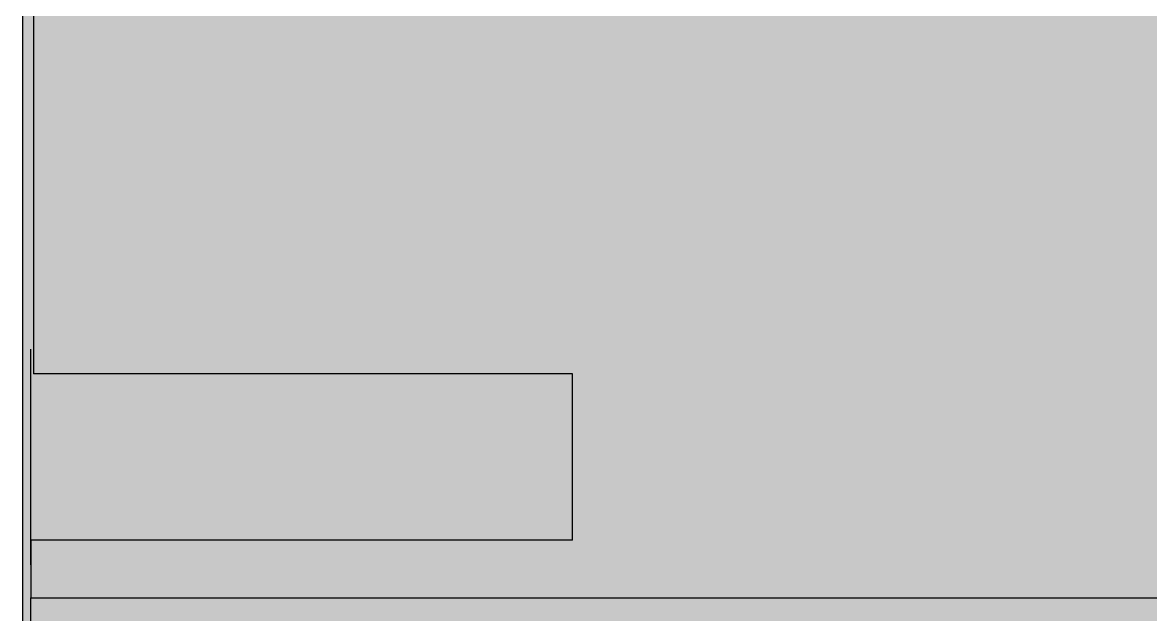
# Model space of a CAD drawing. Header units: millimetres. Extents: x 0 to 966, y -664 to 90.
# Drawn here: x 500 to 536.36, y -106.21 to -87.12 of the extents above; entities that cross this region are included whole.
import ezdxf

# ---------------------------------------------------------------- set-up
doc = ezdxf.new("R2010")
doc.units = ezdxf.units.MM
for name, color, linetype in [('HDL_BODY', 7, 'Continuous'), ('HDL_COLOUR', 7, 'Continuous'), ('HDL_DETAIL', 7, 'Continuous'), ('HDL_PRINT', 7, 'Continuous')]:
    doc.layers.add(name, color=color, linetype=linetype)

# ---------------------------------------------------------------- blocks, each defined once
blk = doc.blocks.new('M_R8.16.1_FRONT')
at = {"layer": 'HDL_BODY', "true_color": 0x202126}
blk.add_hatch(color=250, dxfattribs=at).paths.add_polyline_path([(0, 0), (144, 0), (144, 90), (0, 90)])
at = {"layer": 'HDL_BODY', "true_color": 0x2a2a30}
blk.add_hatch(color=250, dxfattribs=at).paths.add_polyline_path([(0.4, 20.52), (143.6, 20.52), (143.6, 68.31), (0.4, 68.31)])
at = {"layer": 'HDL_COLOUR', "true_color": 0x757a83}
blk.add_hatch(color=8, dxfattribs=at).paths.add_polyline_path([(0.353, 26.18), (17.725, 26.18), (17.725, 31.555), (0.353, 31.555)])
at = {"layer": 'HDL_PRINT', "true_color": 0xdee1e9}
for points in [[(9.876, 40.195), (11.199, 42.399), (12.434, 40.195), (9.876, 40.195)], [(26.543, 40.195), (27.777, 42.399), (29.012, 40.195), (26.543, 40.195)]]:
    blk.add_hatch(color=254, dxfattribs=at).paths.add_polyline_path(points)
h = blk.add_hatch(color=254, dxfattribs=at)
h.paths.add_polyline_path([(9.7, 36.14), (10.934, 39.139), (11.376, 39.139), (12.61, 36.14), (12.081, 36.14), (11.728, 37.021), (10.494, 37.021), (10.141, 36.14), (9.7, 36.14)])
h.paths.add_polyline_path([(10.582, 37.375), (11.64, 37.375), (11.287, 38.169), (11.263, 38.246), (11.243, 38.318), (11.227, 38.386), (11.212, 38.45), (11.199, 38.51), (11.186, 38.568), (11.171, 38.624), (11.155, 38.679), (11.135, 38.732), (11.111, 38.785), (11.108, 38.726), (11.099, 38.668), (11.085, 38.609), (11.066, 38.551), (11.044, 38.492), (11.02, 38.433), (10.992, 38.374), (10.964, 38.315), (10.934, 38.255), (10.582, 37.375)])
h = blk.add_hatch(color=254, dxfattribs=at)
h.paths.add_polyline_path([(26.631, 36.14), (26.631, 39.139), (27.777, 39.139), (27.836, 39.139), (27.895, 39.138), (27.954, 39.136), (28.012, 39.131), (28.071, 39.124), (28.13, 39.112), (28.189, 39.097), (28.248, 39.076), (28.307, 39.05), (28.369, 39.016), (28.424, 38.983), (28.472, 38.95), (28.516, 38.917), (28.555, 38.884), (28.592, 38.851), (28.626, 38.818), (28.659, 38.785), (28.688, 38.723), (28.71, 38.667), (28.726, 38.615), (28.736, 38.565), (28.743, 38.515), (28.746, 38.463), (28.747, 38.407), (28.747, 38.345), (28.747, 38.301), (28.745, 38.251), (28.74, 38.196), (28.731, 38.139), (28.715, 38.084), (28.692, 38.033), (28.659, 37.99), (28.626, 37.958), (28.592, 37.925), (28.555, 37.892), (28.516, 37.86), (28.472, 37.827), (28.424, 37.794), (28.369, 37.761), (28.307, 37.729), (28.365, 37.699), (28.423, 37.669), (28.48, 37.64), (28.534, 37.61), (28.585, 37.58), (28.633, 37.551), (28.676, 37.522), (28.715, 37.493), (28.747, 37.464), (28.78, 37.401), (28.812, 37.344), (28.842, 37.292), (28.869, 37.242), (28.891, 37.192), (28.909, 37.14), (28.92, 37.084), (28.924, 37.021), (28.92, 36.955), (28.91, 36.89), (28.896, 36.828), (28.88, 36.768), (28.863, 36.713), (28.849, 36.662), (28.839, 36.618), (28.835, 36.58), (28.798, 36.543), (28.76, 36.506), (28.722, 36.468), (28.684, 36.43), (28.647, 36.392), (28.609, 36.354), (28.571, 36.316), (28.538, 36.283), (28.503, 36.252), (28.467, 36.222), (28.428, 36.195), (28.384, 36.173), (28.335, 36.155), (28.28, 36.144), (28.218, 36.14), (28.181, 36.14), (28.137, 36.14), (28.086, 36.14), (28.031, 36.14), (27.971, 36.14), (27.908, 36.14), (27.843, 36.14), (27.777, 36.14), (26.631, 36.14)])
h.paths.add_polyline_path([(26.984, 37.815), (27.689, 37.815), (27.76, 37.82), (27.821, 37.833), (27.874, 37.85), (27.922, 37.869), (27.964, 37.886), (28.004, 37.899), (28.042, 37.904), (28.08, 37.909), (28.117, 37.923), (28.155, 37.945), (28.193, 37.973), (28.231, 38.006), (28.269, 38.042), (28.307, 38.08), (28.311, 38.085), (28.324, 38.101), (28.341, 38.129), (28.36, 38.167), (28.377, 38.215), (28.39, 38.275), (28.395, 38.345), (28.39, 38.383), (28.377, 38.42), (28.36, 38.458), (28.341, 38.496), (28.324, 38.533), (28.311, 38.571), (28.307, 38.609), (28.269, 38.614), (28.231, 38.626), (28.193, 38.643), (28.155, 38.662), (28.117, 38.678), (28.08, 38.691), (28.042, 38.696), (28.008, 38.725), (27.973, 38.747), (27.933, 38.763), (27.887, 38.774), (27.833, 38.78), (27.769, 38.783), (27.692, 38.785), (27.601, 38.785), (26.984, 38.785), (26.984, 37.815)])
h.paths.add_polyline_path([(26.984, 36.494), (27.777, 36.494), (27.821, 36.494), (27.865, 36.494), (27.91, 36.494), (27.954, 36.494), (27.998, 36.494), (28.042, 36.494), (28.08, 36.494), (28.117, 36.496), (28.155, 36.501), (28.193, 36.51), (28.231, 36.525), (28.269, 36.548), (28.307, 36.58), (28.313, 36.587), (28.329, 36.607), (28.351, 36.636), (28.372, 36.673), (28.388, 36.715), (28.395, 36.759), (28.427, 36.764), (28.451, 36.78), (28.466, 36.807), (28.476, 36.844), (28.481, 36.892), (28.482, 36.951), (28.483, 37.021), (28.482, 37.059), (28.481, 37.097), (28.476, 37.135), (28.466, 37.173), (28.451, 37.211), (28.427, 37.248), (28.395, 37.285), (28.357, 37.319), (28.319, 37.344), (28.281, 37.365), (28.243, 37.384), (28.206, 37.405), (28.168, 37.431), (28.13, 37.464), (28.093, 37.464), (28.049, 37.464), (27.998, 37.464), (27.943, 37.464), (27.883, 37.464), (27.82, 37.464), (27.755, 37.464), (27.689, 37.464), (26.984, 37.464), (26.984, 36.494)])
at = {"layer": 'HDL_DETAIL', "color": 251, "true_color": 0x52555c}
for points in [[(0, 0), (144, 0), (144, 90), (0, 90), (0, 0)], [(0, 22.301), (144, 22.301), (144, 67.697), (0, 67.697), (0, 22.301)], [(0.265, 32.35), (0.265, 32.35)], [(0.265, 32.35), (0.265, 32.35)], [(0.265, 32.35), (0.265, 32.35)], [(0.265, 32.35), (0.265, 32.35)], [(0.265, 32.35), (0.265, 32.35)], [(0.265, 32.35), (0.265, 32.35)], [(0.265, 32.35), (0.265, 32.35)], [(0.265, 32.35), (0.265, 32.35)], [(0.265, 32.35), (0.265, 32.35)], [(0.265, 32.35), (0.265, 32.35)], [(0.265, 32.35), (0.265, 32.35)], [(0.265, 32.35), (0.265, 32.35)], [(0.265, 32.35), (0.265, 32.35)], [(0.265, 32.35), (0.265, 32.35)], [(0.265, 32.35), (0.265, 32.35)], [(0.265, 32.35), (0.265, 32.35)], [(0.265, 32.35), (0.265, 32.35)], [(0.265, 32.35), (0.265, 32.35)], [(0.265, 32.35), (0.265, 32.35)], [(0.265, 32.35), (0.265, 32.35)], [(0.265, 32.35), (0.265, 32.35)], [(0.265, 32.35), (0.265, 32.35)], [(0.265, 32.35), (0.265, 32.35)], [(0.353, 31.555), (0.353, 31.555)], [(17.725, 31.555), (17.725, 31.555)], [(17.725, 31.555), (17.725, 31.555)], [(0.265, 26.18), (0.265, 26.18)], [(17.725, 26.18), (17.725, 26.18)], [(17.725, 26.18), (17.725, 26.18)], [(0, 25.298), (0, 25.298)], [(0, 25.298), (0, 25.298)], [(0, 25.298), (0, 25.298)], [(0, 25.298), (0, 25.298)], [(0, 25.298), (0, 25.298)], [(0, 25.298), (0, 25.298)], [(0, 25.298), (0, 25.298)], [(0, 25.298), (0, 25.298)], [(0, 25.298), (0, 25.298)], [(0, 25.298), (0, 25.298)], [(0, 25.298), (0, 25.298)], [(0, 25.298), (0, 25.298)], [(0, 25.298), (0, 25.298)], [(0, 25.298), (0, 25.298)], [(0, 25.298), (0, 25.298)], [(0, 25.298), (0, 25.298)], [(0, 25.298), (0, 25.298)], [(0, 25.298), (0, 25.298)], [(0, 25.298), (0, 25.298)], [(0, 25.298), (0, 25.298)], [(0, 25.298), (0, 25.298)], [(0, 25.298), (0, 25.298)], [(0, 25.298), (0, 25.298)], [(0, 25.298), (0, 25.298)], [(0.265, 25.386), (0.265, 25.386)], [(0.265, 25.386), (0.265, 25.386)], [(0.265, 25.386), (0.265, 25.386)], [(0.265, 25.386), (0.265, 25.386)], [(0.265, 25.386), (0.265, 25.386)], [(0.265, 25.386), (0.265, 25.386)], [(0.265, 25.386), (0.265, 25.386)], [(0.265, 25.386), (0.265, 25.386)], [(0.265, 25.386), (0.265, 25.386)], [(0.265, 25.386), (0.265, 25.386)], [(0.265, 25.386), (0.265, 25.386)], [(0.265, 25.386), (0.265, 25.386)], [(0.265, 25.386), (0.265, 25.386)], [(0.265, 25.386), (0.265, 25.386)], [(0.265, 25.386), (0.265, 25.386)], [(0.265, 25.386), (0.265, 25.386)], [(0.265, 25.386), (0.265, 25.386)], [(0.265, 25.386), (0.265, 25.386)], [(0.265, 25.386), (0.265, 25.386)], [(0.265, 25.386), (0.265, 25.386)], [(0.265, 25.386), (0.265, 25.386)], [(0.265, 25.386), (0.265, 25.386)], [(0.265, 25.386), (0.265, 25.386)], [(0.265, 24.329), (0.265, 24.329)]]:
    blk.add_lwpolyline(points, close=True, dxfattribs=at)
for points in [[(0.265, 65.846), (0.353, 54.389), (0.353, 43.015), (0.353, 31.555)], [(0, 64.436), (0, 25.298)], [(0, 64.436), (0, 25.298)], [(0, 64.436), (0, 25.298)], [(0, 64.436), (0, 25.298)], [(0, 64.436), (0, 25.298)], [(0, 64.436), (0, 25.298)], [(0, 64.436), (0, 25.298)], [(0, 64.436), (0, 25.298)], [(0, 64.436), (0, 25.298)], [(0, 64.436), (0, 25.298)], [(0, 64.436), (0, 25.298)], [(0, 64.436), (0, 25.298)], [(0, 64.436), (0, 25.298)], [(0, 64.436), (0, 25.298)], [(0, 64.436), (0, 25.298)], [(0, 64.436), (0, 25.298)], [(0, 64.436), (0, 25.298)], [(0, 64.436), (0, 25.298)], [(0, 64.436), (0, 25.298)], [(0, 64.436), (0, 25.298)], [(0, 64.436), (0, 25.298)], [(0.265, 31.555), (0.265, 32.35)], [(0.265, 26.18), (0.265, 27.678), (0.265, 30.059), (0.265, 31.555)], [(17.725, 31.555), (0.353, 31.555)], [(17.725, 31.555), (0.353, 31.555)], [(17.725, 31.555), (0.353, 31.555)], [(17.725, 31.555), (0.353, 31.555)], [(17.725, 31.555), (0.353, 31.555)], [(17.725, 31.555), (0.353, 31.555)], [(17.725, 31.555), (0.353, 31.555)], [(17.725, 31.555), (0.353, 31.555)], [(17.725, 31.555), (0.353, 31.555)], [(17.725, 31.555), (0.353, 31.555)], [(17.725, 31.555), (0.353, 31.555)], [(17.725, 31.555), (0.353, 31.555)], [(17.725, 31.555), (0.353, 31.555)], [(17.725, 31.555), (0.353, 31.555)], [(17.725, 31.555), (0.353, 31.555)], [(17.725, 31.555), (0.353, 31.555)], [(17.725, 31.555), (0.353, 31.555)], [(17.725, 31.555), (0.353, 31.555)], [(17.725, 31.555), (0.353, 31.555)], [(17.725, 31.555), (0.353, 31.555)], [(17.725, 31.555), (0.353, 31.555)], [(17.725, 26.18), (17.725, 31.555)], [(17.725, 26.18), (17.725, 31.555)], [(17.725, 26.18), (17.725, 31.555)], [(17.725, 26.18), (17.725, 31.555)], [(17.725, 26.18), (17.725, 31.555)], [(17.725, 26.18), (17.725, 31.555)], [(17.725, 26.18), (17.725, 31.555)], [(17.725, 26.18), (17.725, 31.555)], [(17.725, 26.18), (17.725, 31.555)], [(17.725, 26.18), (17.725, 31.555)], [(17.725, 26.18), (17.725, 31.555)], [(17.725, 26.18), (17.725, 31.555)], [(17.725, 26.18), (17.725, 31.555)], [(17.725, 26.18), (17.725, 31.555)], [(17.725, 26.18), (17.725, 31.555)], [(17.725, 26.18), (17.725, 31.555)], [(17.725, 26.18), (17.725, 31.555)], [(17.725, 26.18), (17.725, 31.555)], [(17.725, 26.18), (17.725, 31.555)], [(17.725, 26.18), (17.725, 31.555)], [(17.725, 26.18), (17.725, 31.555)], [(0.265, 26.18), (0.265, 25.563), (0.265, 24.946), (0.265, 24.329)], [(0.265, 25.386), (0.265, 26.18)], [(17.725, 26.18), (0.265, 26.18)], [(17.725, 26.18), (0.265, 26.18)], [(17.725, 26.18), (0.265, 26.18)], [(17.725, 26.18), (0.265, 26.18)], [(17.725, 26.18), (0.265, 26.18)], [(17.725, 26.18), (0.265, 26.18)], [(17.725, 26.18), (0.265, 26.18)], [(17.725, 26.18), (0.265, 26.18)], [(17.725, 26.18), (0.265, 26.18)], [(17.725, 26.18), (0.265, 26.18)], [(17.725, 26.18), (0.265, 26.18)], [(17.725, 26.18), (0.265, 26.18)], [(17.725, 26.18), (0.265, 26.18)], [(17.725, 26.18), (0.265, 26.18)], [(17.725, 26.18), (0.265, 26.18)], [(17.725, 26.18), (0.265, 26.18)], [(17.725, 26.18), (0.265, 26.18)], [(17.725, 26.18), (0.265, 26.18)], [(17.725, 26.18), (0.265, 26.18)], [(17.725, 26.18), (0.265, 26.18)], [(17.725, 26.18), (0.265, 26.18)], [(0, 25.298), (0, 25.21), (0, 24.946), (0, 24.505), (0, 23.976), (0, 23.359)], [(0.265, 22.566), (0.265, 22.654), (0.265, 22.918), (0.265, 23.271), (0.265, 23.8), (0.265, 24.329)], [(0.265, 24.329), (143.031, 24.328)], [(0.265, 24.329), (143.031, 24.328)], [(0.265, 24.329), (143.031, 24.328)], [(0.265, 24.329), (143.031, 24.328)], [(0.265, 24.329), (143.031, 24.328)], [(0.265, 24.329), (143.031, 24.328)], [(0.265, 24.329), (143.031, 24.328)], [(0.265, 24.329), (143.031, 24.328)], [(0.265, 24.329), (143.031, 24.328)], [(0.265, 24.329), (143.031, 24.328)], [(0.265, 24.329), (143.031, 24.328)], [(0.265, 24.329), (143.031, 24.328)], [(0.265, 24.329), (143.031, 24.328)], [(0.265, 24.329), (143.031, 24.328)], [(0.265, 24.329), (143.031, 24.328)], [(0.265, 24.329), (143.031, 24.328)], [(0.265, 24.329), (143.031, 24.328)], [(0.265, 24.329), (143.031, 24.328)], [(0.265, 24.329), (143.031, 24.328)], [(0.265, 24.329), (143.031, 24.328)], [(0.265, 24.329), (143.031, 24.328)]]:
    blk.add_lwpolyline(points, dxfattribs=at)

msp = doc.modelspace()

# ---------------------------------------------------------------- block references
msp.add_blockref('M_R8.16.1_FRONT', (500, -130))

doc.saveas('drawing.dxf')
